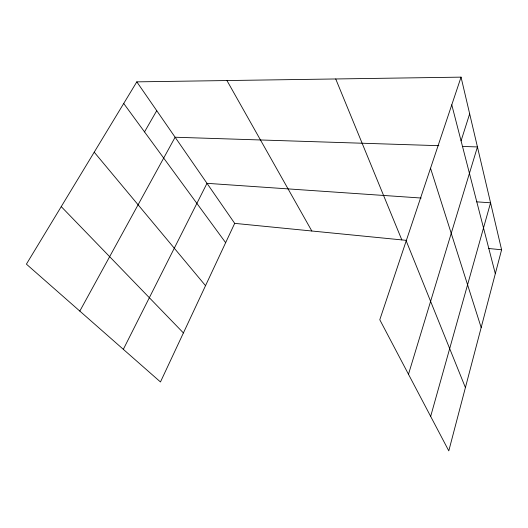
<?xml version="1.0" encoding="UTF-8"?>
<svg xmlns="http://www.w3.org/2000/svg" width="528" height="528" viewBox="0 0 528 528"><rect width="100%" height="100%" fill="white"/><g stroke="black" fill="none" stroke-linecap="round" stroke-linejoin="round"><path stroke-width="0.79" d="M461.05 77.141L501.6 249.777L448.793 450.859L379.79 319.744L461.05 77.141L136.811 81.86L26.4 264.145L160.466 381.962L234.689 223.37L136.811 81.86M430.663 416.407L490.565 202.792L476.698 201.841M408.487 374.273L477.444 146.929L462.66 146.454M461.069 140.864L469.663 113.817M123.334 349.331L206.989 183.328L421.199 198.033M79.82 311.091L175.111 137.234L438.834 145.688M144.527 131.901L156.737 110.669M234.689 223.37L406.732 240.392M488.506 248.483L501.6 249.777M61.241 206.62L183.414 332.937M94.222 152.176L205.531 285.681M123.717 103.481L225.654 242.682M226.948 80.546L311.817 231M335.729 78.962L401.828 239.91M406.204 240.88L465.412 387.592M430.538 168.234L481.173 327.558M451.777 104.821L495.317 273.715"/></g></svg>
